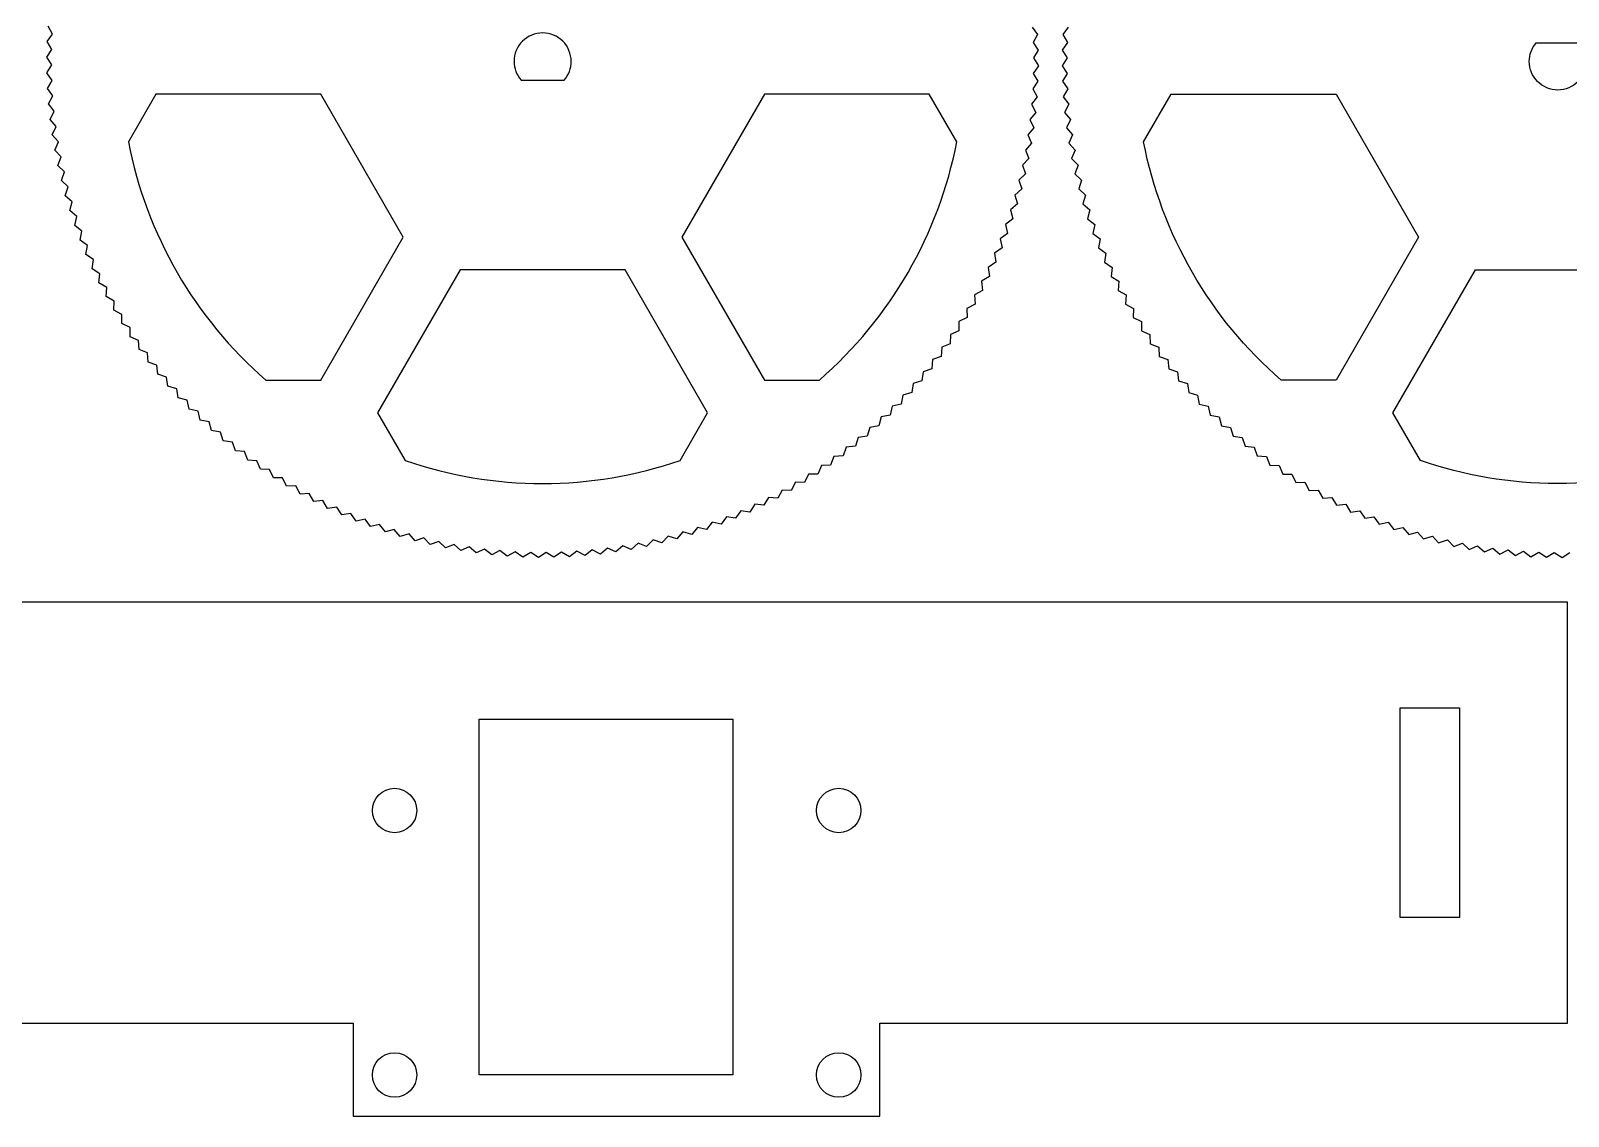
# Model space of a CAD drawing. Extents: x 10 to 440, y 14 to 290.
# Drawn here: x 320.3 to 393, y 13.6 to 64.9 of the extents above; entities that cross this region are included whole.
import ezdxf

# ---------------------------------------------------------------- set-up
doc = ezdxf.new("R2010")
doc.units = 0
doc.layers.add('Layer_1', color=7, linetype='CONTINUOUS')

msp = doc.modelspace()

# ---------------------------------------------------------------- linework, layer by layer
at = {"layer": 'Layer_1', "color": 7}
for p, q in [((321.07767, 64.43732), (321.32933, 64.79206)), ((321.32933, 64.79206), (321.11865, 65.17257)), ((344.50001, 64.85), (344.50001, 64.85)), ((367.65016, 65.12263), (367.90686, 64.77152)), ((367.90686, 64.77152), (367.68971, 64.39467)), ((369.35015, 65.1222), (369.09345, 64.77109)), ((369.09345, 64.77109), (369.3106, 64.39424)), ((321.0598, 63.70114), (321.30019, 64.06361)), ((321.30019, 64.06361), (321.07767, 64.43732)), ((367.68971, 64.39467), (367.93525, 64.03567)), ((367.93525, 64.03567), (367.70636, 63.66583)), ((369.3106, 64.39424), (369.06506, 64.03524)), ((369.06506, 64.03524), (369.29395, 63.6654)), ((391.48052, 64.3836), (393.51945, 64.3836)), ((321.29395, 63.3346), (321.0598, 63.70114)), ((321.06506, 62.96476), (321.29395, 63.3346)), ((367.94051, 63.29929), (367.70012, 62.93682)), ((367.70636, 63.66583), (367.94051, 63.29929)), ((369.29395, 63.6654), (369.0598, 63.29886)), ((369.0598, 63.29886), (369.30019, 62.93639)), ((321.3106, 62.60576), (321.06506, 62.96476)), ((321.09345, 62.22891), (321.3106, 62.60576)), ((343.48052, 62.6164), (345.51945, 62.6164)), ((367.92264, 62.56311), (367.67098, 62.20837)), ((367.70012, 62.93682), (367.92264, 62.56311)), ((369.30019, 62.93639), (369.07767, 62.56268)), ((369.07767, 62.56268), (369.32933, 62.20794)), ((321.35015, 61.8778), (321.09345, 62.22891)), ((321.14494, 61.49432), (321.35015, 61.8778)), ((326.21528, 61.94969), (324.91562, 59.69864)), ((334.01532, 61.94969), (326.21528, 61.94969)), ((337.91534, 55.19506), (334.01532, 61.94969)), ((354.98458, 61.94969), (351.08457, 55.19506)), ((362.78463, 61.94969), (354.98458, 61.94969)), ((364.08429, 59.69864), (362.78463, 61.94969)), ((367.88166, 61.82786), (367.61898, 61.48119)), ((367.67098, 62.20837), (367.88166, 61.82786)), ((369.32933, 62.20794), (369.11865, 61.82743)), ((369.11865, 61.82743), (369.38133, 61.48076)), ((372.91562, 59.69768), (374.2158, 61.94921)), ((374.2158, 61.94921), (382.01584, 61.94921)), ((382.01584, 61.94921), (385.91534, 55.19405)), ((392.50001, 62.15), (392.50001, 62.15)), ((321.41254, 61.15144), (321.14494, 61.49432)), ((321.21947, 60.7617), (321.41254, 61.15144)), ((367.81759, 61.09425), (367.54416, 60.75601)), ((367.61898, 61.48119), (367.81759, 61.09425)), ((369.38133, 61.48076), (369.18272, 61.09382)), ((369.18272, 61.09382), (369.45615, 60.75558)), ((321.49772, 60.4274), (321.21947, 60.7617)), ((321.31699, 60.03179), (321.49772, 60.4274)), ((367.73052, 60.36302), (367.4466, 60.03354)), ((367.54416, 60.75601), (367.73052, 60.36302)), ((369.45615, 60.75558), (369.26979, 60.36259)), ((369.26979, 60.36259), (369.55371, 60.03311)), ((321.60559, 59.7064), (321.31699, 60.03179)), ((321.43738, 59.3053), (321.60559, 59.7064)), ((367.62052, 59.63488), (367.32639, 59.31448)), ((367.4466, 60.03354), (367.62052, 59.63488)), ((369.55371, 60.03311), (369.37979, 59.63445)), ((369.37979, 59.63445), (369.67392, 59.31405)), ((321.73606, 58.98913), (321.43738, 59.3053)), ((321.58053, 58.58295), (321.73606, 58.98913)), ((367.48771, 58.91056), (367.18366, 58.59956)), ((367.32639, 59.31448), (367.48771, 58.91056)), ((369.67392, 59.31405), (369.5126, 58.91013)), ((369.5126, 58.91013), (369.81665, 58.59913)), ((321.889, 58.27632), (321.58053, 58.58295)), ((321.7463, 57.86546), (321.889, 58.27632)), ((367.33221, 58.19077), (367.01854, 57.88947)), ((367.18366, 58.59956), (367.33221, 58.19077)), ((369.81665, 58.59913), (369.6681, 58.19034)), ((369.6681, 58.19034), (369.98177, 57.88904)), ((322.06425, 57.56867), (321.7463, 57.86546)), ((321.93453, 57.15352), (322.06425, 57.56867)), ((367.15417, 57.47622), (366.83119, 57.18492)), ((367.01854, 57.88947), (367.15417, 57.47622)), ((369.98177, 57.88904), (369.84614, 57.47579)), ((369.84614, 57.47579), (370.16912, 57.18449)), ((322.26164, 56.86687), (321.93453, 57.15352)), ((322.14502, 56.44785), (322.26164, 56.86687)), ((366.95378, 56.76761), (366.62181, 56.4866)), ((366.83119, 57.18492), (366.95378, 56.76761)), ((370.16912, 57.18449), (370.04653, 56.76718)), ((370.04653, 56.76718), (370.3785, 56.48617)), ((322.48098, 56.17161), (322.14502, 56.44785)), ((322.37758, 55.74914), (322.48098, 56.17161)), ((366.73124, 56.06565), (366.3906, 55.7952)), ((366.62181, 56.4866), (366.73124, 56.06565)), ((370.3785, 56.48617), (370.26907, 56.06522)), ((370.26907, 56.06522), (370.60971, 55.79477)), ((322.72205, 55.48359), (322.37758, 55.74914)), ((322.63195, 55.05808), (322.72205, 55.48359)), ((366.4868, 55.37102), (366.13784, 55.11141)), ((366.3906, 55.7952), (366.4868, 55.37102)), ((370.60971, 55.79477), (370.51351, 55.37059)), ((370.51351, 55.37059), (370.86247, 55.11098)), ((322.98459, 54.80348), (322.63195, 55.05808)), ((322.90789, 54.37535), (322.98459, 54.80348)), ((334.01532, 48.44044), (337.91534, 55.19506)), ((351.08457, 55.19506), (354.98458, 48.44044)), ((366.22064, 54.68442), (365.8637, 54.4359)), ((366.13784, 55.11141), (366.22064, 54.68442)), ((370.86247, 55.11098), (370.77967, 54.68399)), ((370.77967, 54.68399), (371.13661, 54.43547)), ((385.91534, 55.19405), (382.01532, 48.43942)), ((323.26835, 54.13195), (322.90789, 54.37535)), ((323.20515, 53.70162), (323.26835, 54.13195)), ((365.933, 54.00652), (365.56842, 53.76933)), ((365.8637, 54.4359), (365.933, 54.00652)), ((371.13661, 54.43547), (371.06731, 54.00609)), ((371.06731, 54.00609), (371.43189, 53.7689)), ((323.57308, 53.46967), (323.20515, 53.70162)), ((323.52348, 53.03757), (323.57308, 53.46967)), ((340.59993, 53.64476), (336.70043, 46.89014)), ((348.39997, 53.64476), (340.59993, 53.64476)), ((352.29999, 46.89014), (348.39997, 53.64476)), ((365.62422, 53.33798), (365.25238, 53.11236)), ((365.25238, 53.11236), (365.29458, 52.67948)), ((365.56842, 53.76933), (365.62422, 53.33798)), ((371.43189, 53.7689), (371.37609, 53.33755)), ((371.37609, 53.33755), (371.74793, 53.11193)), ((371.74793, 53.11193), (371.70573, 52.67905)), ((384.70095, 46.89018), (388.60045, 53.64481)), ((388.60045, 53.64481), (396.40049, 53.64481)), ((323.89851, 52.81729), (323.52348, 53.03757)), ((323.86251, 52.38384), (323.89851, 52.81729)), ((324.24428, 52.17544), (323.86251, 52.38384)), ((365.29458, 52.67948), (364.91584, 52.46565)), ((364.91584, 52.46565), (364.94444, 52.03165)), ((371.70573, 52.67905), (372.08447, 52.46522)), ((372.08447, 52.46522), (372.05587, 52.03122)), ((324.22188, 51.74108), (324.24428, 52.17544)), ((324.61, 51.54478), (324.22188, 51.74108)), ((364.94444, 52.03165), (364.55916, 51.82982)), ((364.55916, 51.82982), (364.57416, 51.39514)), ((372.05587, 52.03122), (372.44115, 51.82939)), ((372.44115, 51.82939), (372.42615, 51.39471)), ((324.601, 51.10993), (324.61, 51.54478)), ((324.9951, 50.92592), (324.601, 51.10993)), ((325.0001, 50.491), (324.9951, 50.92592)), ((364.57416, 51.39514), (364.18274, 51.20551)), ((364.18274, 51.20551), (364.18374, 50.77057)), ((372.42615, 51.39471), (372.81757, 51.20508)), ((372.81757, 51.20508), (372.81657, 50.77014)), ((325.39978, 50.31946), (325.0001, 50.491)), ((325.41838, 49.88492), (325.39978, 50.31946)), ((363.77415, 50.15857), (363.37159, 49.9939)), ((363.78655, 50.59334), (363.77415, 50.15857)), ((364.18374, 50.77057), (363.78655, 50.59334)), ((372.81657, 50.77014), (373.21376, 50.59291)), ((373.21376, 50.59291), (373.22616, 50.15814)), ((373.22616, 50.15814), (373.62872, 49.99347)), ((325.82326, 49.72601), (325.41838, 49.88492)), ((325.85546, 49.29227), (325.82326, 49.72601)), ((363.34559, 49.55974), (362.93805, 49.40779)), ((363.37159, 49.9939), (363.34559, 49.55974)), ((373.62872, 49.99347), (373.65472, 49.55931)), ((373.65472, 49.55931), (374.06226, 49.40736)), ((326.26513, 49.14616), (325.85546, 49.29227)), ((326.31093, 48.71364), (326.26513, 49.14616)), ((326.72498, 48.58047), (326.31093, 48.71364)), ((362.48635, 48.83559), (362.43315, 48.40392)), ((362.89845, 48.97466), (362.48635, 48.83559)), ((362.93805, 49.40779), (362.89845, 48.97466)), ((374.06226, 49.40736), (374.10186, 48.97423)), ((374.10186, 48.97423), (374.51396, 48.83516)), ((374.51396, 48.83516), (374.56716, 48.40349)), ((326.78438, 48.1496), (326.72498, 48.58047)), ((327.20241, 48.02951), (326.78438, 48.1496)), ((327.27531, 47.60072), (327.20241, 48.02951)), ((331.416, 48.44044), (334.01532, 48.44044)), ((354.98458, 48.44044), (357.58443, 48.44044)), ((362.01688, 48.27786), (361.95008, 47.84807)), ((362.43315, 48.40392), (362.01688, 48.27786)), ((374.56716, 48.40349), (374.98343, 48.27743)), ((374.98343, 48.27743), (375.05023, 47.84764)), ((382.01532, 48.43942), (379.41651, 48.43995)), ((327.69691, 47.49381), (327.27531, 47.60072)), ((327.78321, 47.06752), (327.69691, 47.49381)), ((361.44986, 47.30767), (361.0265, 47.20797)), ((361.53006, 47.73515), (361.44986, 47.30767)), ((361.95008, 47.84807), (361.53006, 47.73515)), ((375.05023, 47.84764), (375.47025, 47.73472)), ((375.47025, 47.73472), (375.55045, 47.30724)), ((375.55045, 47.30724), (375.97381, 47.20754)), ((328.20796, 46.97392), (327.78321, 47.06752)), ((328.30766, 46.55056), (328.20796, 46.97392)), ((328.73514, 46.47036), (328.30766, 46.55056)), ((336.70043, 46.89014), (338.00009, 44.63858)), ((350.99981, 44.63858), (352.29999, 46.89014)), ((360.50661, 46.69692), (360.3997, 46.27532)), ((360.9329, 46.78322), (360.50661, 46.69692)), ((361.0265, 47.20797), (360.9329, 46.78322)), ((375.97381, 47.20754), (376.06741, 46.78279)), ((376.06741, 46.78279), (376.4937, 46.69649)), ((376.4937, 46.69649), (376.60061, 46.27489)), ((386.00061, 44.63866), (384.70095, 46.89018)), ((328.84806, 46.05034), (328.73514, 46.47036)), ((329.27785, 45.98354), (328.84806, 46.05034)), ((329.40391, 45.56727), (329.27785, 45.98354)), ((359.97091, 46.20242), (359.85082, 45.78439)), ((360.3997, 46.27532), (359.97091, 46.20242)), ((376.60061, 46.27489), (377.0294, 46.20199)), ((377.0294, 46.20199), (377.14949, 45.78396)), ((329.83558, 45.51407), (329.40391, 45.56727)), ((329.97465, 45.10197), (329.83558, 45.51407)), ((330.40778, 45.06237), (329.97465, 45.10197)), ((358.85426, 45.26514), (358.70815, 44.85547)), ((359.28678, 45.31094), (358.85426, 45.26514)), ((359.41995, 45.72499), (359.28678, 45.31094)), ((359.85082, 45.78439), (359.41995, 45.72499)), ((377.14949, 45.78396), (377.58036, 45.72456)), ((377.58036, 45.72456), (377.71353, 45.31051)), ((377.71353, 45.31051), (378.14605, 45.26471)), ((378.14605, 45.26471), (378.29216, 44.85504)), ((330.55973, 44.65483), (330.40778, 45.06237)), ((330.99389, 44.62883), (330.55973, 44.65483)), ((331.15856, 44.22627), (330.99389, 44.62883)), ((357.68096, 44.39979), (357.50942, 44.00011)), ((358.1155, 44.41839), (357.68096, 44.39979)), ((358.27441, 44.82327), (358.1155, 44.41839)), ((358.70815, 44.85547), (358.27441, 44.82327)), ((378.29216, 44.85504), (378.7259, 44.82284)), ((378.7259, 44.82284), (378.88481, 44.41796)), ((378.88481, 44.41796), (379.31935, 44.39936)), ((379.31935, 44.39936), (379.49089, 43.99968)), ((331.59333, 44.21387), (331.15856, 44.22627)), ((331.77056, 43.81668), (331.59333, 44.21387)), ((332.2055, 43.81768), (331.77056, 43.81668)), ((332.39513, 43.42626), (332.2055, 43.81768)), ((357.0745, 43.99511), (356.89049, 43.60101)), ((357.50942, 44.00011), (357.0745, 43.99511)), ((379.49089, 43.99968), (379.92581, 43.99468)), ((379.92581, 43.99468), (380.10982, 43.60058)), ((332.82981, 43.44126), (332.39513, 43.42626)), ((333.03164, 43.05598), (332.82981, 43.44126)), ((333.46564, 43.08458), (333.03164, 43.05598)), ((333.67947, 42.70584), (333.46564, 43.08458)), ((355.18313, 42.89852), (354.96285, 42.52349)), ((355.61658, 42.86252), (355.18313, 42.89852)), ((355.82498, 43.24429), (355.61658, 42.86252)), ((356.25934, 43.22189), (355.82498, 43.24429)), ((356.45564, 43.61001), (356.25934, 43.22189)), ((356.89049, 43.60101), (356.45564, 43.61001)), ((380.10982, 43.60058), (380.54467, 43.60958)), ((380.54467, 43.60958), (380.74097, 43.22146)), ((380.74097, 43.22146), (381.17533, 43.24386)), ((381.17533, 43.24386), (381.38373, 42.86209)), ((381.38373, 42.86209), (381.81718, 42.89809)), ((381.81718, 42.89809), (382.03746, 42.52306)), ((392.46015, 43.54982), (392.46016, 43.54982)), ((334.11235, 42.74804), (333.67947, 42.70584)), ((334.33797, 42.3762), (334.11235, 42.74804)), ((334.76932, 42.432), (334.33797, 42.3762)), ((335.00651, 42.06742), (334.76932, 42.432)), ((353.86847, 42.26836), (353.62507, 41.9079)), ((354.2988, 42.20516), (353.86847, 42.26836)), ((354.53075, 42.57309), (354.2988, 42.20516)), ((354.96285, 42.52349), (354.53075, 42.57309)), ((382.03746, 42.52306), (382.46956, 42.57266)), ((382.46956, 42.57266), (382.70151, 42.20473)), ((382.70151, 42.20473), (383.13184, 42.26793)), ((383.13184, 42.26793), (383.37524, 41.90747)), ((335.43589, 42.13672), (335.00651, 42.06742)), ((335.68441, 41.77978), (335.43589, 42.13672)), ((336.1114, 41.86258), (335.68441, 41.77978)), ((336.37101, 41.51362), (336.1114, 41.86258)), ((336.79519, 41.60972), (336.37101, 41.51362)), ((337.06564, 41.26908), (336.79519, 41.60972)), ((351.82881, 41.48099), (351.55257, 41.14503)), ((352.25128, 41.37759), (351.82881, 41.48099)), ((352.51683, 41.72206), (352.25128, 41.37759)), ((352.94234, 41.63196), (352.51683, 41.72206)), ((353.19694, 41.9846), (352.94234, 41.63196)), ((353.62507, 41.9079), (353.19694, 41.9846)), ((383.37524, 41.90747), (383.80337, 41.98417)), ((383.80337, 41.98417), (384.05797, 41.63153)), ((384.05797, 41.63153), (384.48348, 41.72163)), ((384.48348, 41.72163), (384.74903, 41.37716)), ((384.74903, 41.37716), (385.1715, 41.48056)), ((385.1715, 41.48056), (385.44774, 41.1446)), ((337.48659, 41.37851), (337.06564, 41.26908)), ((337.7676, 41.04654), (337.48659, 41.37851)), ((338.18491, 41.16913), (337.7676, 41.04654)), ((338.47621, 40.84615), (338.18491, 41.16913)), ((338.88946, 40.98178), (338.47621, 40.84615)), ((339.19076, 40.66811), (338.88946, 40.98178)), ((339.59955, 40.81666), (339.19076, 40.66811)), ((339.91055, 40.51261), (339.59955, 40.81666)), ((349.01129, 40.73607), (348.69512, 40.43739)), ((349.41747, 40.58054), (349.01129, 40.73607)), ((349.7241, 40.88901), (349.41747, 40.58054)), ((350.13496, 40.74631), (349.7241, 40.88901)), ((350.43175, 41.06426), (350.13496, 40.74631)), ((350.8469, 40.93454), (350.43175, 41.06426)), ((351.13355, 41.26165), (350.8469, 40.93454)), ((351.55257, 41.14503), (351.13355, 41.26165)), ((385.44774, 41.1446), (385.86676, 41.26122)), ((385.86676, 41.26122), (386.15341, 40.93411)), ((386.15341, 40.93411), (386.56856, 41.06383)), ((386.56856, 41.06383), (386.86535, 40.74588)), ((386.86535, 40.74588), (387.27621, 40.88858)), ((387.27621, 40.88858), (387.58284, 40.58011)), ((387.58284, 40.58011), (387.98902, 40.73564)), ((387.98902, 40.73564), (388.30519, 40.43696)), ((340.31447, 40.67393), (339.91055, 40.51261)), ((340.63487, 40.3798), (340.31447, 40.67393)), ((341.03353, 40.55372), (340.63487, 40.3798)), ((341.36301, 40.2698), (341.03353, 40.55372)), ((341.756, 40.45616), (341.36301, 40.2698)), ((342.09424, 40.18273), (341.756, 40.45616)), ((342.48118, 40.38134), (342.09424, 40.18273)), ((342.82785, 40.11866), (342.48118, 40.38134)), ((343.20836, 40.32934), (342.82785, 40.11866)), ((343.5631, 40.07768), (343.20836, 40.32934)), ((343.93681, 40.3002), (343.5631, 40.07768)), ((344.29928, 40.05981), (343.93681, 40.3002)), ((344.66582, 40.29396), (344.29928, 40.05981)), ((345.03566, 40.06507), (344.66582, 40.29396)), ((345.39466, 40.31061), (345.03566, 40.06507)), ((345.77151, 40.09346), (345.39466, 40.31061)), ((346.12262, 40.35016), (345.77151, 40.09346)), ((346.5061, 40.14495), (346.12262, 40.35016)), ((346.84898, 40.41255), (346.5061, 40.14495)), ((347.23872, 40.21948), (346.84898, 40.41255)), ((347.57302, 40.49773), (347.23872, 40.21948)), ((347.96863, 40.317), (347.57302, 40.49773)), ((348.29402, 40.6056), (347.96863, 40.317)), ((348.69512, 40.43739), (348.29402, 40.6056)), ((388.30519, 40.43696), (388.70629, 40.60517)), ((388.70629, 40.60517), (389.03168, 40.31657)), ((389.03168, 40.31657), (389.42729, 40.4973)), ((389.42729, 40.4973), (389.76159, 40.21905)), ((389.76159, 40.21905), (390.15133, 40.41212)), ((390.15133, 40.41212), (390.49421, 40.14452)), ((390.49421, 40.14452), (390.87769, 40.34973)), ((390.87769, 40.34973), (391.2288, 40.09303)), ((391.2288, 40.09303), (391.60565, 40.31018)), ((391.60565, 40.31018), (391.96465, 40.06464)), ((391.96465, 40.06464), (392.33449, 40.29353)), ((392.33449, 40.29353), (392.70103, 40.05938)), ((392.70103, 40.05938), (393.0635, 40.29977)), ((392.949973, 37.950263), (303.050035, 37.950263)), ((392.949973, 18.05021), (392.949973, 37.950263)), ((385.05019, 32.95001), (387.85019, 32.95001)), ((385.05019, 23.05001), (385.05019, 32.95001)), ((387.85019, 32.95001), (387.85019, 23.05001)), ((341.5002, 32.41199), (353.50021, 32.41199)), ((341.5002, 15.59998), (341.5002, 32.41199)), ((353.50021, 32.41199), (353.50021, 15.59998)), ((337.50014, 29.14998), (337.50014, 29.14998)), ((358.50014, 29.14998), (358.50014, 29.14998)), ((387.85019, 23.05001), (385.05019, 23.05001)), ((303.050035, 18.05021), (335.550366, 18.05021)), ((335.550366, 18.05021), (335.550366, 13.649951)), ((360.450145, 13.649951), (360.450145, 18.05021)), ((360.450145, 18.05021), (392.949973, 18.05021)), ((337.50014, 16.64998), (337.50014, 16.64998)), ((358.50014, 16.64998), (358.50014, 16.64998)), ((353.50021, 15.59998), (341.5002, 15.59998)), ((335.550366, 13.649951), (360.450145, 13.649951))]:
    msp.add_line(p, q, dxfattribs=at)
for points in [[(344.50001, 64.85), (344.141964, 64.850011), (343.79858, 64.707858), (343.545402, 64.454813)], [(345.454605, 64.454806), (345.201432, 64.70785), (344.858052, 64.850006), (344.50001, 64.85)], [(343.545402, 64.454813), (343.292224, 64.201768), (343.149993, 63.858562), (343.15, 63.5007)], [(345.85, 63.5007), (345.850007, 63.858558), (345.707779, 64.201761), (345.454605, 64.454806)], [(391.15, 63.4993), (391.150047, 63.824228), (391.267409, 64.138226), (391.48052, 64.3836)], [(343.15, 63.5007), (343.150047, 63.175772), (343.267409, 62.861774), (343.48052, 62.6164)], [(345.51945, 62.6164), (345.732572, 62.86177), (345.849944, 63.175768), (345.85, 63.5007)], [(391.545402, 62.545187), (391.292224, 62.798232), (391.149993, 63.141438), (391.15, 63.4993)], [(392.50001, 62.15), (392.141964, 62.149989), (391.79858, 62.292142), (391.545402, 62.545187)], [(393.454605, 62.545194), (393.201432, 62.29215), (392.858052, 62.149994), (392.50001, 62.15)], [(324.91562, 59.69864), (325.76464, 55.325387), (328.052985, 51.362135), (331.416, 48.44044)], [(357.58443, 48.44044), (360.947253, 51.362213), (363.235409, 55.325456), (364.08429, 59.69864)], [(379.41651, 48.43995), (376.053396, 51.361448), (373.764875, 55.324529), (372.91562, 59.69768)], [(338.00009, 44.63858), (340.091365, 43.91781), (342.287951, 43.549854), (344.49995, 43.54977)], [(344.49995, 43.54977), (346.711949, 43.549854), (348.908535, 43.91781), (350.99981, 44.63858)], [(392.46016, 43.54982), (390.26169, 43.554369), (388.07909, 43.922274), (386.00061, 44.63866)], [(399.00085, 44.63916), (396.909275, 43.918096), (394.712328, 43.549959), (392.49995, 43.54982)], [(392.49995, 43.54982), (392.486683, 43.549807), (392.473417, 43.549807), (392.46015, 43.54982)], [(336.45014, 28.09998), (336.45014, 28.679879), (336.920241, 29.14998), (337.50014, 29.14998)], [(337.50014, 29.14998), (338.080039, 29.14998), (338.55014, 28.679879), (338.55014, 28.09998)], [(357.45014, 28.09998), (357.45014, 28.679879), (357.920241, 29.14998), (358.50014, 29.14998)], [(358.50014, 29.14998), (359.080039, 29.14998), (359.55014, 28.679879), (359.55014, 28.09998)], [(337.50014, 27.04998), (336.920241, 27.04998), (336.45014, 27.520081), (336.45014, 28.09998)], [(338.55014, 28.09998), (338.55014, 27.520081), (338.080039, 27.04998), (337.50014, 27.04998)], [(358.50014, 27.04998), (357.920241, 27.04998), (357.45014, 27.520081), (357.45014, 28.09998)], [(359.55014, 28.09998), (359.55014, 27.520081), (359.080039, 27.04998), (358.50014, 27.04998)], [(336.45014, 15.59998), (336.45014, 16.179879), (336.920241, 16.64998), (337.50014, 16.64998)], [(337.50014, 16.64998), (338.080039, 16.64998), (338.55014, 16.179879), (338.55014, 15.59998)], [(357.45014, 15.59998), (357.45014, 16.179879), (357.920241, 16.64998), (358.50014, 16.64998)], [(358.50014, 16.64998), (359.080039, 16.64998), (359.55014, 16.179879), (359.55014, 15.59998)], [(337.50014, 14.54998), (336.920241, 14.54998), (336.45014, 15.020081), (336.45014, 15.59998)], [(338.55014, 15.59998), (338.55014, 15.020081), (338.080039, 14.54998), (337.50014, 14.54998)], [(358.50014, 14.54998), (357.920241, 14.54998), (357.45014, 15.020081), (357.45014, 15.59998)], [(359.55014, 15.59998), (359.55014, 15.020081), (359.080039, 14.54998), (358.50014, 14.54998)]]:
    msp.add_open_spline(points, degree=3, dxfattribs=at)

doc.saveas('drawing.dxf')
